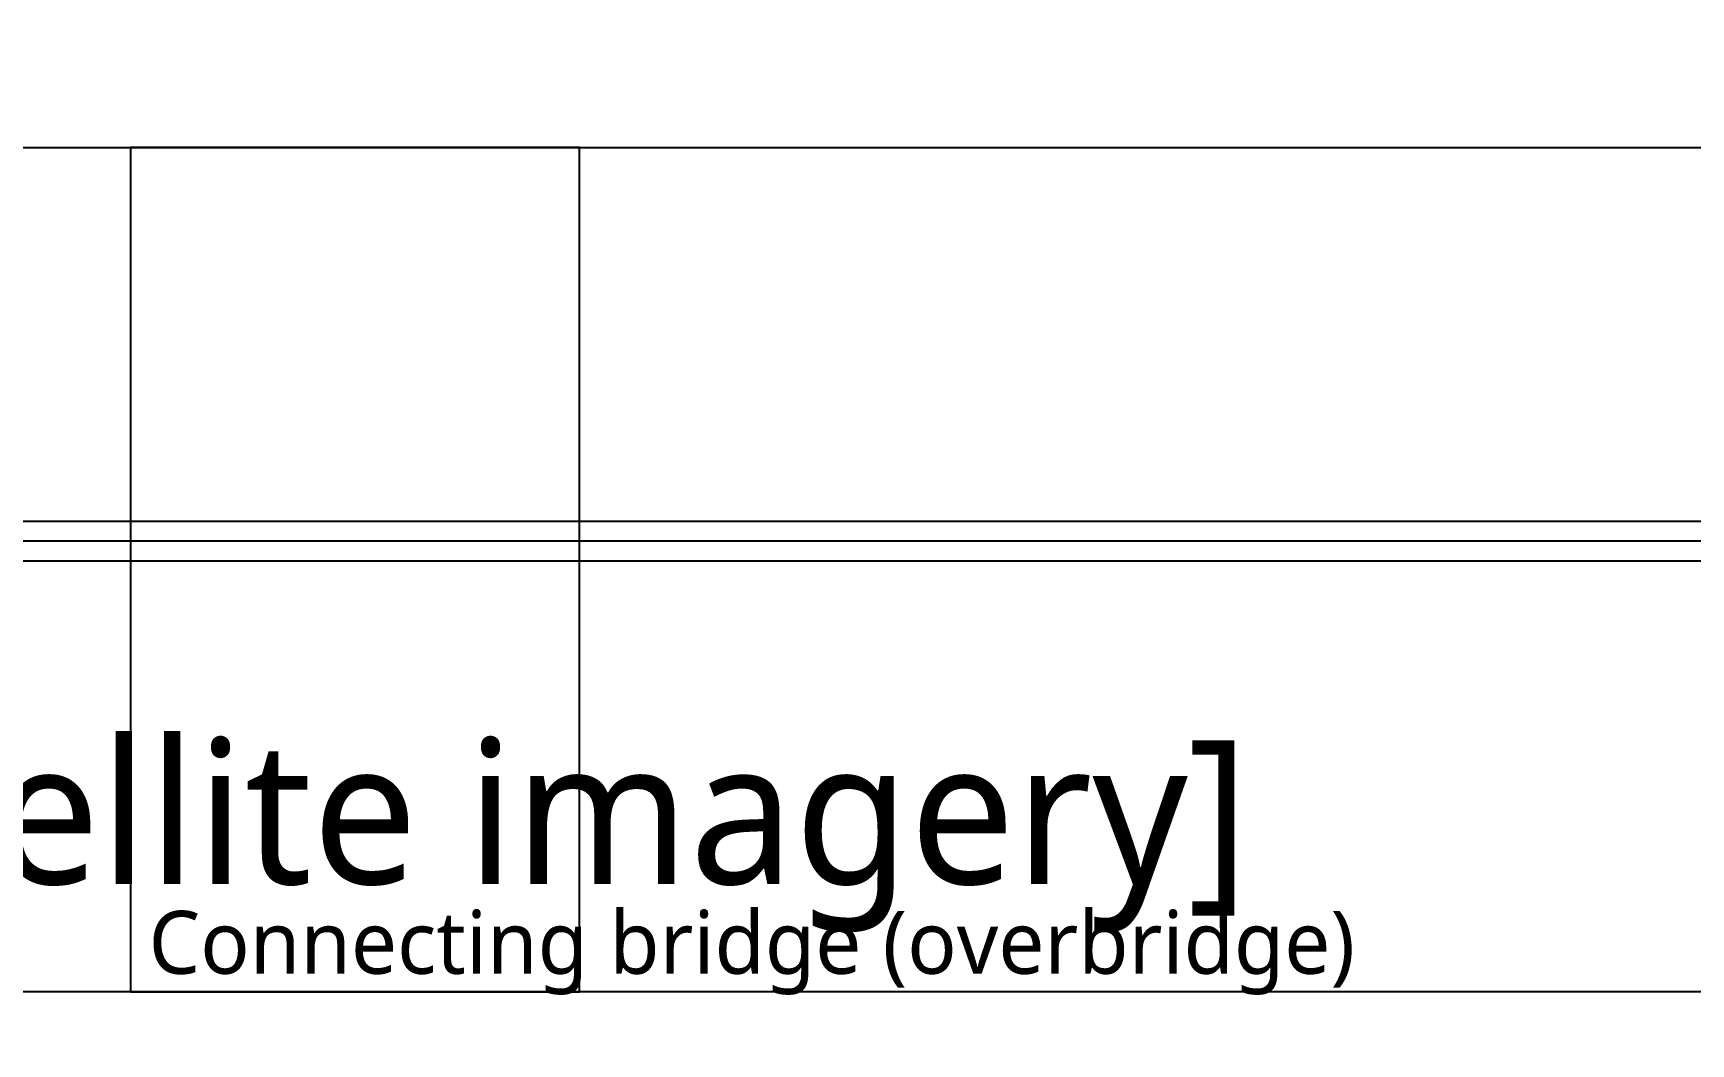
# Model space of a CAD drawing. Header units: metres. Extents: x -1640 to 1560, y -268 to 2338.
# Drawn here: x 74.6 to 166.9, y 1067.1 to 1123.4 of the extents above; entities that cross this region are included whole.
import ezdxf

# ---------------------------------------------------------------- set-up
doc = ezdxf.new("R2010")
doc.units = ezdxf.units.M
for name, color, linetype in [('AUX', 8, 'Continuous'), ('OUTLINE', 7, 'Continuous'), ('TEXT', 7, 'Continuous'), ('UTIL_WW.AA_CONCEPT', 3, 'Continuous'), ('UTIL_WW.F_CONCEPT', 2, 'Continuous'), ('UTIL_WW.ORG_CONCEPT', 4, 'Continuous')]:
    doc.layers.add(name, color=color, linetype=linetype)
doc.styles.add('KO', font='malgun.ttf')

msp = doc.modelspace()

# ---------------------------------------------------------------- linework, layer by layer
at = {"layer": 'AUX'}
for points in [[(-307, 1117), (357, 1117), (357, 1232), (-307, 1232)], [(80, 1070), (105, 1070), (105, 1117), (80, 1117)]]:
    msp.add_lwpolyline(points, close=True, dxfattribs=at)
at = {"layer": 'OUTLINE'}
msp.add_lwpolyline([(-307, 862), (347, 862), (347, 1070), (-307, 1070)], close=True, dxfattribs=at)
at = {"layer": 'UTIL_WW.AA_CONCEPT'}
msp.add_line((9.3, 1095.1), (479.4, 1095.1), dxfattribs=at)
at = {"layer": 'UTIL_WW.F_CONCEPT'}
msp.add_line((8.2, 1094), (478.3, 1094), dxfattribs=at)
at = {"layer": 'UTIL_WW.ORG_CONCEPT'}
msp.add_line((10.4, 1096.2), (480.5, 1096.2), dxfattribs=at)

# ---------------------------------------------------------------- texts
at = {"layer": 'TEXT', "style": 'KO'}
for s, height, p in [('P4 FAB  main body 617 m (incl. end block 654 m) x 208 m  [measured from satellite imagery]', 8, (-307, 1076)), ('Connecting bridge (overbridge)', 3.5, (81, 1071))]:
    msp.add_text(s, height=height, dxfattribs=at).set_placement(p)

doc.saveas('drawing.dxf')
